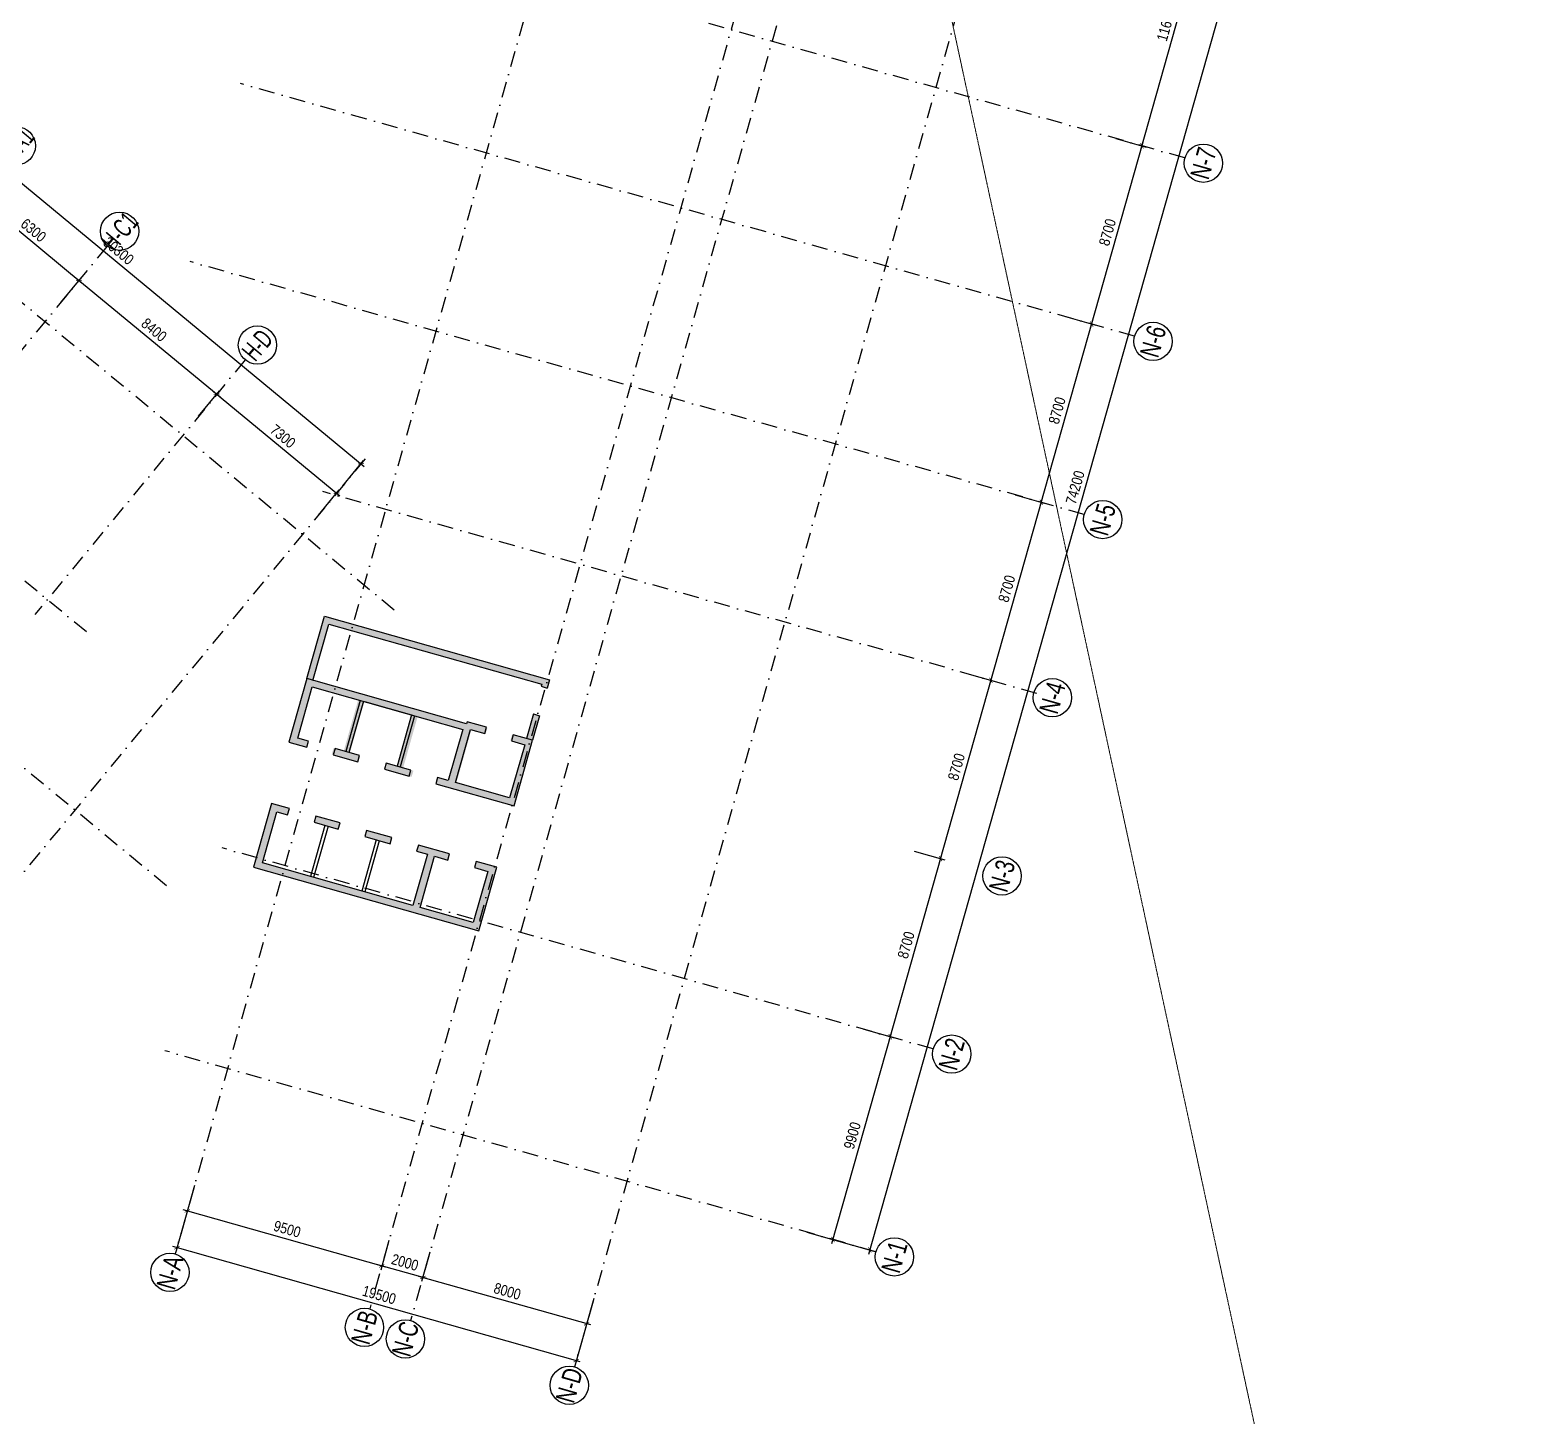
# Model space of a CAD drawing. Header units: millimetres. Extents: x -185400 to 12385, y -14070 to 168686.
# Drawn here: x -70547 to -147, y 69602 to 134728 of the extents above; entities that cross this region are included whole.
import ezdxf
from ezdxf.enums import TextEntityAlignment as Align

# ---------------------------------------------------------------- set-up
doc = ezdxf.new("R2010")
doc.units = ezdxf.units.MM
doc.header["$MEASUREMENT"] = 0
doc.linetypes.add('DASHDOT', pattern=[1, 0.5, -0.25, 0, -0.25])
doc.linetypes.add('HIDDEN', pattern=[0.375, 0.25, -0.125])
for name, color, linetype in [('KC-Betong', 6, 'Continuous'), ('KT-Hatch', 251, 'Continuous'), ('KT-Kich thuoc', 9, 'Continuous'), ('KT-Luoi truc South Tower', 8, 'DASHDOT'), ('KT-Net cot vach', 6, 'Continuous'), ('KT-Thay', 7, 'Continuous'), ('ST_MBDV Cot vach 220805$0$AUDIT_I_220805193045-1', 50, 'Continuous')]:
    doc.layers.add(name, color=color, linetype=linetype)
doc.layers.add('KT-Chi gioi XD', color=7, linetype='HIDDEN', true_color=0x0066cc)
doc.styles.add('Arial Narrow', font='ARIALN.TTF')
doc.styles.add('ST_MBDV Cot vach 220805$0$HBA-Text', font='GOTHIC.TTF')
doc.dimstyles.new('ccu12-200', dxfattribs={"dimscale": 200, "dimtxt": 2.5, "dimasz": 1, "dimexe": 1, "dimexo": 2, "dimgap": 1, "dimtad": 1, "dimdec": 0, "dimdsep": 46, "dimtxsty": 'Arial Narrow', "dimblk": 'ARCHTICK', "dimcen": -1, "dimdle": 1, "dimclrd": 256, "dimclre": 256, "dimclrt": 3, "dimadec": 0, "dimazin": 2, "dimtfac": 0.1, "dimtdec": 0, "dimtmove": 0, "dimatfit": 1, "dimldrblk": 'ARCHTICK', "dimfxl": 1, "dimtvp": 0.833333, "dimtolj": 1, "dimtzin": 12, "dimarcsym": 0})

# ---------------------------------------------------------------- blocks, each defined once
blk = doc.blocks.new('_ARCHTICK')
at = {"color": 0, "linetype": 'ByBlock', "const_width": 0.15}
blk.add_lwpolyline([(-0.5, -0.5), (0.5, 0.5)], dxfattribs=at)
blk = doc.blocks.new('*D105')
at = {"layer": 'Defpoints', "color": 0, "transparency": 16777216}
for p in [(-19910, 129742, 0), (-18290, 129284), (-22275, 121369, 0)]:
    blk.add_point(p, dxfattribs=at)
at = {"layer": 'KT-Kich thuoc', "lineweight": -2, "transparency": 16777216}
for p, q in [((-19525, 129633), (-18097, 129229)), ((-20710, 120719), (-18235, 129476)), ((-21890, 121261), (-20463, 120857))]:
    blk.add_line(p, q, dxfattribs=at)
at = {"layer": 'KT-Kich thuoc', "lineweight": -2, "transparency": 16777216, "xscale": 200, "yscale": 200, "zscale": 200}
for p, rotation in [((-18290, 129284), 74.22121918278238), ((-20655, 120912), 254.2212191827824)]:
    blk.add_blockref('_ARCHTICK', p, dxfattribs=dict(at, rotation=rotation))
at = {"layer": 'KT-Kich thuoc', "color": 3, "transparency": 16777216, "insert": (-19911, 125222), "char_height": 500, "attachment_point": 5, "rotation": 74.22122, "style": 'Arial Narrow'}
blk.add_mtext('\\A1;8700', dxfattribs=at)
blk = doc.blocks.new('*D106')
at = {"layer": 'Defpoints', "color": 0, "transparency": 16777216}
for p in [(-22275, 121369, 0), (-20655, 120912), (-24641, 112997, 0)]:
    blk.add_point(p, dxfattribs=at)
at = {"layer": 'KT-Kich thuoc', "lineweight": -2, "transparency": 16777216}
for p, q in [((-23075, 112347), (-20601, 121104)), ((-21890, 121261), (-20463, 120857)), ((-24256, 112888), (-22829, 112485))]:
    blk.add_line(p, q, dxfattribs=at)
at = {"layer": 'KT-Kich thuoc', "lineweight": -2, "transparency": 16777216, "xscale": 200, "yscale": 200, "zscale": 200}
for p, rotation in [((-20655, 120912), 74.22121918278238), ((-23021, 112539), 254.2212191827824)]:
    blk.add_blockref('_ARCHTICK', p, dxfattribs=dict(at, rotation=rotation))
at = {"layer": 'KT-Kich thuoc', "color": 3, "transparency": 16777216, "insert": (-22276, 116849), "char_height": 500, "attachment_point": 5, "rotation": 74.22122, "style": 'Arial Narrow'}
blk.add_mtext('\\A1;8700', dxfattribs=at)
blk = doc.blocks.new('*D107')
at = {"layer": 'Defpoints', "color": 0, "transparency": 16777216}
for p in [(-24641, 112997, 0), (-23021, 112539), (-27007, 104625, 0)]:
    blk.add_point(p, dxfattribs=at)
at = {"layer": 'KT-Kich thuoc', "lineweight": -2, "transparency": 16777216}
for p, q in [((-25441, 103975), (-22967, 112732)), ((-24256, 112888), (-22829, 112485)), ((-26622, 104516), (-25194, 104113))]:
    blk.add_line(p, q, dxfattribs=at)
at = {"layer": 'KT-Kich thuoc', "lineweight": -2, "transparency": 16777216, "xscale": 200, "yscale": 200, "zscale": 200}
for p, rotation in [((-23021, 112539), 74.22121918278238), ((-25387, 104167), 254.2212191827824)]:
    blk.add_blockref('_ARCHTICK', p, dxfattribs=dict(at, rotation=rotation))
at = {"layer": 'KT-Kich thuoc', "color": 3, "transparency": 16777216, "insert": (-24642, 108477), "char_height": 500, "attachment_point": 5, "rotation": 74.22122, "style": 'Arial Narrow'}
blk.add_mtext('\\A1;8700', dxfattribs=at)
blk = doc.blocks.new('*D108')
at = {"layer": 'Defpoints', "color": 0, "transparency": 16777216}
for p in [(-29373, 96253, 0), (-27752, 95795), (-31738, 87881, 0)]:
    blk.add_point(p, dxfattribs=at)
at = {"layer": 'KT-Kich thuoc', "lineweight": -2, "transparency": 16777216}
for p, q in [((-30173, 87230), (-27698, 95988)), ((-28988, 96144), (-27560, 95741)), ((-31353, 87772), (-29926, 87369))]:
    blk.add_line(p, q, dxfattribs=at)
at = {"layer": 'KT-Kich thuoc', "lineweight": -2, "transparency": 16777216, "xscale": 200, "yscale": 200, "zscale": 200}
for p, rotation in [((-27752, 95795), 74.22121918278238), ((-30118, 87423), 254.2212191827824)]:
    blk.add_blockref('_ARCHTICK', p, dxfattribs=dict(at, rotation=rotation))
at = {"layer": 'KT-Kich thuoc', "color": 3, "transparency": 16777216, "insert": (-29373, 91733), "char_height": 500, "attachment_point": 5, "rotation": 74.22122, "style": 'Arial Narrow'}
blk.add_mtext('\\A1;8700', dxfattribs=at)
blk = doc.blocks.new('*D109')
at = {"layer": 'Defpoints', "color": 0, "transparency": 16777216}
for p in [(-31738, 87881, 0), (-30118, 87423), (-34430, 78354, 0)]:
    blk.add_point(p, dxfattribs=at)
at = {"layer": 'KT-Kich thuoc', "lineweight": -2, "transparency": 16777216}
for p, q in [((-32865, 77704), (-30064, 87615)), ((-31353, 87772), (-29926, 87369)), ((-34045, 78245), (-32618, 77842))]:
    blk.add_line(p, q, dxfattribs=at)
at = {"layer": 'KT-Kich thuoc', "lineweight": -2, "transparency": 16777216, "xscale": 200, "yscale": 200, "zscale": 200}
for p, rotation in [((-30118, 87423), 74.22121918278238), ((-32810, 77896), 254.2212191827824)]:
    blk.add_blockref('_ARCHTICK', p, dxfattribs=dict(at, rotation=rotation))
at = {"layer": 'KT-Kich thuoc', "color": 3, "transparency": 16777216, "insert": (-31902, 82783), "char_height": 500, "attachment_point": 5, "rotation": 74.22122, "style": 'Arial Narrow'}
blk.add_mtext('\\A1;9900', dxfattribs=at)
blk = doc.blocks.new('*D110')
at = {"layer": 'Defpoints', "color": 0, "transparency": 16777216}
for p in [(-14254, 149758, 0), (-10901, 148811), (-34430, 78354, 0)]:
    blk.add_point(p, dxfattribs=at)
at = {"layer": 'KT-Kich thuoc', "lineweight": -2, "transparency": 16777216}
for p, q in [((-13869, 149649), (-10709, 148756)), ((-31132, 77214), (-10847, 149003)), ((-34045, 78245), (-30886, 77352))]:
    blk.add_line(p, q, dxfattribs=at)
at = {"layer": 'KT-Kich thuoc', "lineweight": -2, "transparency": 16777216, "xscale": 200, "yscale": 200, "zscale": 200}
for p, rotation in [((-10901, 148811), 74.22121918278238), ((-31078, 77407), 254.2212191827824)]:
    blk.add_blockref('_ARCHTICK', p, dxfattribs=dict(at, rotation=rotation))
at = {"layer": 'KT-Kich thuoc', "color": 3, "transparency": 16777216, "insert": (-21428, 113232), "char_height": 500, "attachment_point": 5, "rotation": 74.22122, "style": 'Arial Narrow'}
blk.add_mtext('\\A1;74200', dxfattribs=at)
blk = doc.blocks.new('*D97')
at = {"layer": 'Defpoints', "color": 0, "transparency": 16777216}
for p in [(-62708, 80812, 0), (-63642, 77507), (-43943, 75510, 0)]:
    blk.add_point(p, dxfattribs=at)
at = {"layer": 'KT-Kich thuoc', "lineweight": -2, "transparency": 16777216}
for p, q in [((-62817, 80428), (-63697, 77314)), ((-44684, 72150), (-63835, 77561)), ((-44052, 75125), (-44931, 72012))]:
    blk.add_line(p, q, dxfattribs=at)
at = {"layer": 'KT-Kich thuoc', "lineweight": -2, "transparency": 16777216, "xscale": 200, "yscale": 200, "zscale": 200}
for p, rotation in [((-63642, 77507), 164.2212191778594), ((-44877, 72204), 344.2212191778594)]:
    blk.add_blockref('_ARCHTICK', p, dxfattribs=dict(at, rotation=rotation))
at = {"layer": 'KT-Kich thuoc', "color": 3, "transparency": 16777216, "insert": (-54136, 75293), "char_height": 500, "attachment_point": 5, "rotation": 344.22122, "style": 'Arial Narrow'}
blk.add_mtext('\\A1;19500', dxfattribs=at)
blk = doc.blocks.new('*D98')
at = {"layer": 'Defpoints', "color": 0, "transparency": 16777216}
for p in [(-51641, 77685, 0), (-52086, 76112), (-43943, 75510, 0)]:
    blk.add_point(p, dxfattribs=at)
at = {"layer": 'KT-Kich thuoc', "lineweight": -2, "transparency": 16777216}
for p, q in [((-51750, 77300), (-52140, 75919)), ((-44195, 73882), (-52279, 76166)), ((-44052, 75125), (-44442, 73744))]:
    blk.add_line(p, q, dxfattribs=at)
at = {"layer": 'KT-Kich thuoc', "lineweight": -2, "transparency": 16777216, "xscale": 200, "yscale": 200, "zscale": 200}
for p, rotation in [((-52086, 76112), 164.2212191778594), ((-44387, 73936), 344.2212191778594)]:
    blk.add_blockref('_ARCHTICK', p, dxfattribs=dict(at, rotation=rotation))
at = {"layer": 'KT-Kich thuoc', "color": 3, "transparency": 16777216, "insert": (-48113, 75462), "char_height": 500, "attachment_point": 5, "rotation": 344.22122, "style": 'Arial Narrow'}
blk.add_mtext('\\A1;8000', dxfattribs=at)
blk = doc.blocks.new('*D99')
at = {"layer": 'Defpoints', "color": 0, "transparency": 16777216}
for p in [(-62708, 80812, 0), (-63153, 79239), (-53566, 78229, 0)]:
    blk.add_point(p, dxfattribs=at)
at = {"layer": 'KT-Kich thuoc', "lineweight": -2, "transparency": 16777216}
for p, q in [((-62817, 80428), (-63207, 79046)), ((-53818, 76601), (-63345, 79293)), ((-53675, 77844), (-54065, 76463))]:
    blk.add_line(p, q, dxfattribs=at)
at = {"layer": 'KT-Kich thuoc', "lineweight": -2, "transparency": 16777216, "xscale": 200, "yscale": 200, "zscale": 200}
for p, rotation in [((-63153, 79239), 164.2212191778594), ((-54011, 76655), 344.2212191778594)]:
    blk.add_blockref('_ARCHTICK', p, dxfattribs=dict(at, rotation=rotation))
at = {"layer": 'KT-Kich thuoc', "color": 3, "transparency": 16777216, "insert": (-58458, 78385), "char_height": 500, "attachment_point": 5, "rotation": 344.22122, "style": 'Arial Narrow'}
blk.add_mtext('\\A1;9500', dxfattribs=at)
blk = doc.blocks.new('*D101')
at = {"layer": 'Defpoints', "color": 0, "transparency": 16777216}
for p in [(-16755, 140904, 0), (-15135, 140447), (-19910, 129742, 0)]:
    blk.add_point(p, dxfattribs=at)
at = {"layer": 'KT-Kich thuoc', "lineweight": -2, "transparency": 16777216}
for p, q in [((-18344, 129091), (-15081, 140639)), ((-16370, 140796), (-14943, 140392)), ((-19525, 129633), (-18097, 129229))]:
    blk.add_line(p, q, dxfattribs=at)
at = {"layer": 'KT-Kich thuoc', "lineweight": -2, "transparency": 16777216, "xscale": 200, "yscale": 200, "zscale": 200}
for p, rotation in [((-15135, 140447), 74.22122040989483), ((-18290, 129284), 254.2212204098948)]:
    blk.add_blockref('_ARCHTICK', p, dxfattribs=dict(at, rotation=rotation))
at = {"layer": 'KT-Kich thuoc', "color": 3, "transparency": 16777216, "insert": (-17151, 134989), "char_height": 500, "attachment_point": 5, "rotation": 74.22122, "style": 'Arial Narrow'}
blk.add_mtext('\\A1;11600', dxfattribs=at)
blk = doc.blocks.new('*D103')
at = {"layer": 'Defpoints', "color": 0, "transparency": 16777216}
for p in [(-53566, 78229, 0), (-51641, 77685, 0), (-54011, 76655)]:
    blk.add_point(p, dxfattribs=at)
at = {"layer": 'KT-Kich thuoc', "lineweight": -2, "transparency": 16777216}
for p, q in [((-53675, 77844), (-54065, 76463)), ((-51750, 77300), (-52140, 75919)), ((-51894, 76057), (-54203, 76710))]:
    blk.add_line(p, q, dxfattribs=at)
at = {"layer": 'KT-Kich thuoc', "lineweight": -2, "transparency": 16777216, "xscale": 200, "yscale": 200, "zscale": 200}
for p, rotation in [((-54011, 76655), 164.2212206128977), ((-52086, 76112), 344.2212206128978)]:
    blk.add_blockref('_ARCHTICK', p, dxfattribs=dict(at, rotation=rotation))
at = {"layer": 'KT-Kich thuoc', "color": 3, "transparency": 16777216, "insert": (-52925, 76822), "char_height": 500, "attachment_point": 5, "rotation": 344.22122, "style": 'Arial Narrow'}
blk.add_mtext('\\A1;2000', dxfattribs=at)
blk = doc.blocks.new('*D117')
at = {"layer": 'Defpoints', "color": 0, "transparency": 16777216}
for p in [(-74211, 125628, 0), (-68243, 122960), (-69353, 121616, 0)]:
    blk.add_point(p, dxfattribs=at)
at = {"layer": 'KT-Kich thuoc', "lineweight": -2, "transparency": 16777216}
for p, q in [((-73956, 125936), (-72973, 127126)), ((-73255, 127099), (-68089, 122833)), ((-69098, 121924), (-68116, 123114))]:
    blk.add_line(p, q, dxfattribs=at)
at = {"layer": 'KT-Kich thuoc', "lineweight": -2, "transparency": 16777216, "xscale": 200, "yscale": 200, "zscale": 200}
for p, rotation in [((-73101, 126972), 140.4488267454906), ((-68243, 122960), 320.4488267454906)]:
    blk.add_blockref('_ARCHTICK', p, dxfattribs=dict(at, rotation=rotation))
at = {"layer": 'KT-Kich thuoc', "color": 3, "transparency": 16777216, "insert": (-70382, 125317), "char_height": 500, "attachment_point": 5, "rotation": 320.44883, "style": 'Arial Narrow'}
blk.add_mtext('\\A1;6300', dxfattribs=at)
blk = doc.blocks.new('*D118')
at = {"layer": 'Defpoints', "color": 0, "transparency": 16777216}
for p in [(-69353, 121616, 0), (-61766, 117611), (-62876, 116267, 0)]:
    blk.add_point(p, dxfattribs=at)
at = {"layer": 'KT-Kich thuoc', "lineweight": -2, "transparency": 16777216}
for p, q in [((-69098, 121924), (-68116, 123114)), ((-68397, 123087), (-61612, 117484)), ((-62621, 116576), (-61639, 117765))]:
    blk.add_line(p, q, dxfattribs=at)
at = {"layer": 'KT-Kich thuoc', "lineweight": -2, "transparency": 16777216, "xscale": 200, "yscale": 200, "zscale": 200}
for p, rotation in [((-68243, 122960), 140.4488267454906), ((-61766, 117611), 320.4488267454906)]:
    blk.add_blockref('_ARCHTICK', p, dxfattribs=dict(at, rotation=rotation))
at = {"layer": 'KT-Kich thuoc', "color": 3, "transparency": 16777216, "insert": (-64715, 120637), "char_height": 500, "attachment_point": 5, "rotation": 320.44883, "style": 'Arial Narrow'}
blk.add_mtext('\\A1;8400', dxfattribs=at)
blk = doc.blocks.new('*D119')
at = {"layer": 'Defpoints', "color": 0, "transparency": 16777216}
for p in [(-62876, 116267), (-56138, 112962), (-57247, 111619, 0)]:
    blk.add_point(p, dxfattribs=at)
at = {"layer": 'KT-Kich thuoc', "lineweight": -2, "transparency": 16777216}
for p, q in [((-62621, 116576), (-61639, 117765)), ((-61921, 117738), (-55984, 112835)), ((-56993, 111927), (-56011, 113116))]:
    blk.add_line(p, q, dxfattribs=at)
at = {"layer": 'KT-Kich thuoc', "lineweight": -2, "transparency": 16777216, "xscale": 200, "yscale": 200, "zscale": 200}
for p, rotation in [((-61767, 117610), 140.4488267454906), ((-56138, 112962), 320.4488267454906)]:
    blk.add_blockref('_ARCHTICK', p, dxfattribs=dict(at, rotation=rotation))
at = {"layer": 'KT-Kich thuoc', "color": 3, "transparency": 16777216, "insert": (-58663, 115637), "char_height": 500, "attachment_point": 5, "rotation": 320.44883, "style": 'Arial Narrow'}
blk.add_mtext('\\A1;7300', dxfattribs=at)
blk = doc.blocks.new('ST_MBDV Cot vach 220805$0$GRID-SYM-flat-103')
at = {"layer": 'ST_MBDV Cot vach 220805$0$AUDIT_I_220805193045-1'}
blk.add_circle((0, 0, 0), 900, dxfattribs=at)
at = {"layer": 'ST_MBDV Cot vach 220805$0$AUDIT_I_220805193045-1', "style": 'ST_MBDV Cot vach 220805$0$HBA-Text'}
blk.add_attdef('GRID', text='', height=900, rotation=19.04714, dxfattribs=at).set_placement((0, 0, 0), align=Align.MIDDLE_CENTER)
blk = doc.blocks.new('*D114')
at = {"layer": 'Defpoints', "color": 0, "transparency": 16777216}
for p in [(-79464, 132301, 0), (-54992, 114350), (-56101, 113007)]:
    blk.add_point(p, dxfattribs=at)
at = {"layer": 'KT-Kich thuoc', "lineweight": -2, "transparency": 16777216}
for p, q in [((-79210, 132609), (-78228, 133798)), ((-78509, 133771), (-54838, 114223)), ((-55847, 113315), (-54865, 114504))]:
    blk.add_line(p, q, dxfattribs=at)
at = {"layer": 'KT-Kich thuoc', "lineweight": -2, "transparency": 16777216, "xscale": 200, "yscale": 200, "zscale": 200}
for p, rotation in [((-78355, 133644), 140.448826737223), ((-54992, 114350), 320.448826737223)]:
    blk.add_blockref('_ARCHTICK', p, dxfattribs=dict(at, rotation=rotation))
at = {"layer": 'KT-Kich thuoc', "color": 3, "transparency": 16777216, "insert": (-66384, 124348), "char_height": 500, "attachment_point": 5, "rotation": 320.44883, "style": 'Arial Narrow'}
blk.add_mtext('\\A1;30300', dxfattribs=at)
blk = doc.blocks.new('*D122')
at = {"layer": 'Defpoints', "color": 0, "transparency": 16777216}
for p in [(-27007, 104625, 0), (-25387, 104167), (-29373, 96253, 0)]:
    blk.add_point(p, dxfattribs=at)
at = {"layer": 'KT-Kich thuoc', "lineweight": -2, "transparency": 16777216}
for p, q in [((-27807, 95603), (-25332, 104360)), ((-26622, 104516), (-25194, 104113)), ((-28988, 96144), (-27560, 95741))]:
    blk.add_line(p, q, dxfattribs=at)
at = {"layer": 'KT-Kich thuoc', "lineweight": -2, "transparency": 16777216, "xscale": 200, "yscale": 200, "zscale": 200}
for p, rotation in [((-25387, 104167), 74.22121918483032), ((-27753, 95795), 254.2212191848303)]:
    blk.add_blockref('_ARCHTICK', p, dxfattribs=dict(at, rotation=rotation))
at = {"layer": 'KT-Kich thuoc', "color": 3, "transparency": 16777216, "insert": (-27008, 100105), "char_height": 500, "attachment_point": 5, "rotation": 74.22122, "style": 'Arial Narrow'}
blk.add_mtext('\\A1;8700', dxfattribs=at)

msp = doc.modelspace()

# ---------------------------------------------------------------- hatches: boundary and pattern name
at = {"layer": 'KT-Hatch', "ltscale": 0.5}
h = msp.add_hatch(dxfattribs=at)
h.set_pattern_fill('1BETONG2-BOP', color=256, scale=50, angle=65, pattern_type=2)
h.set_pattern_definition([(115, (-1153009.97, 53022.2), (180, 311.769145), [37.5, -412.5]), (60, (-1153009.97, 53022.2), (-370.17822, 96.06936), [30, -330]), (165.4514, (-1152994.97, 53048.18), (-190.1779, 407.83865), [31.8701, -350.57106]), (111.1842, (-1153100.6, 53064.46), (300.52336, 448.64876), [56.25, -618.75]), (161.6356, (-1153075.56, 53101.85), (-243.92254, 629.38604), [47.80514, -525.8565]), (56.1842, (-1153100.6, 53064.46), (-243.92303, 629.38585), [45, -495]), (86, (-1153056.81, 53099.2), (308.58023, 185.41371), [37.5, -412.5]), (291, (-1153056.8, 53099.2), (307.62062, 227.2241), [30, -330]), (136.4514, (-1153031.1, 53114.66), (31.39076, 448.90379), [31.8701, -350.57106]), (132.5, (-1153009.97, 53022.2), (-166.343447, -8.450014), [0, -326, 0, -335, 0, -331.25]), (69.5, (-1153009.97, 53022.2), (-112.370602, 208.72085), [0, -191, 0, -318.5, 0, -126.25]), (32.5, (-1153057.1, 52921.14), (123.022383, 237.137665), [0, -125, 0, -390, 0, -517.5]), (22.5, (-1153078.23, 52875.83), (77.8696, 285.42618), [0, -162.5, 0, -259, 0, -367.5]), (20, (-1153009.97, 53022.2), (-72.67928, 199.68468), []), (20, (-1153065.48, 53048.08), (-72.67928, 199.68468), [])])
h.paths.add_polyline_path([(-57554, 104200.6), (-56711.1, 107183.8), (-46125.5, 104192.6), (-46234.3, 103807.7), (-46523, 103889.2), (-46495.8, 103985.5), (-56503.9, 106813.5), (-57265.3, 104119)])
h.paths.add_polyline_path([(-46601.4, 102508.5), (-46927.7, 101353.7), (-47216.4, 101435.3), (-46890.1, 102590.1)])
h = msp.add_hatch(dxfattribs=at)
h.set_pattern_fill('1BETONG2-BOP', color=256, scale=50, angle=65, pattern_type=2)
h.set_pattern_definition([(115, (0, 0), (180, 311.76915), [37.5, -412.5]), (60, (0, 0), (-370.1782, 96.0694), [30, -330]), (165.4514, (15, 25.98), (-190.1779, 407.8386), [31.8701, -350.5711]), (111.1842, (-90.63, 42.26), (300.5234, 448.6488), [56.25, -618.75]), (161.6356, (-65.6, 79.65), (-243.9225, 629.386), [47.8051, -525.8565]), (56.1842, (-90.63, 42.26), (-243.923, 629.3859), [45, -495]), (86, (-46.84, 77), (308.5802, 185.4137), [37.5, -412.5]), (291, (-46.84, 77), (307.6206, 227.2241), [30, -330]), (136.4514, (-21.13, 92.46), (31.3908, 448.9038), [31.8701, -350.5711]), (132.5, (0, 0), (-166.34345, -8.45001), [0, -326, 0, -335, 0, -331.25]), (69.5, (0, 0), (-112.3706, 208.72085), [0, -191, 0, -318.5, 0, -126.25]), (32.5, (-47.12, -101.05), (123.02238, 237.13767), [0, -125, 0, -390, 0, -517.5]), (22.5, (-68.25, -146.37), (77.8696, 285.4262), [0, -162.5, 0, -259, 0, -367.5]), (20, (0, 0), (-72.67928, 199.6847), []), (20, (-55.51, 25.89), (-72.67928, 199.6847), [])])
h.paths.add_polyline_path([(-47797.9, 98274.3), (-46927.7, 101353.7), (-47841.9, 101612.1), (-47923.5, 101323.4), (-47298, 101146.6), (-48005, 98644.6), (-50555.1, 99365.2), (-49848.1, 101867.2), (-49174.5, 101676.9), (-49092.9, 101965.6), (-50007.1, 102223.9), (-50034.3, 102127.7), (-57540.4, 104248.7), (-58383.4, 101265.5), (-57541.3, 101027.6), (-57459.8, 101316.2), (-57965, 101459), (-57285.2, 103864.8), (-50212.1, 101866.2), (-50891.9, 99460.4), (-51397.2, 99603.1), (-51478.7, 99314.4)])
h.paths.add_polyline_path([(-49032, 95193.8), (-49711.8, 92788.1), (-52213.9, 93495.1), (-51534.1, 95900.9), (-50908.6, 95724.1), (-50827, 96012.8), (-52294.5, 96427.5), (-52376.1, 96138.8), (-51870.9, 95996), (-52550.7, 93590.2), (-59623.7, 95588.9), (-58943.9, 97994.7), (-58438.7, 97851.9), (-58357.1, 98140.6), (-59199.2, 98378.5), (-60042.1, 95395.3), (-49456.6, 92404.2), (-48613.6, 95387.4), (-49576, 95659.3), (-49657.5, 95370.6)])
h.paths.add_polyline_path([(-53802.9, 100282.9), (-53884.5, 99994.2), (-52729.7, 99667.9), (-52648.2, 99956.6)], flags=17)
h.paths.add_polyline_path([(-55135.5, 100347.7), (-55054, 100636.4), (-56208.7, 100962.7), (-56290.3, 100674.1)], flags=17)
h.paths.add_polyline_path([(-56056.9, 97178.9), (-55975.4, 97467.6), (-57106.1, 97787.1), (-57187.7, 97498.4)], flags=17)
h.paths.add_polyline_path([(-53627.1, 96492.3), (-53545.5, 96781), (-54724.4, 97114.1), (-54805.9, 96825.4)], flags=17)
at = {"layer": 'ST_MBDV Cot vach 220805$0$AUDIT_I_220805193045-1'}
h = msp.add_hatch(dxfattribs=at)
h.set_pattern_fill('ANSI31', color=256)
h.set_pattern_definition([(29.2212204, (-58392.95647, 101231.61018), (-0.0610228658, 0.1090926664), [])])
edge = h.paths.add_edge_path()
edge.add_line((-56711.1, 107183.8), (-58383.4, 101265.5))
edge.add_line((-58383.4, 101265.5), (-57613.5, 101048))
edge.add_line((-57613.5, 101048), (-57532, 101336.6))
edge.add_line((-57532, 101336.6), (-58013.1, 101472.6))
edge.add_line((-58013.1, 101472.6), (-57333.3, 103878.4))
edge.add_line((-57333.3, 103878.4), (-55120, 103253))
edge.add_line((-55120, 103253), (-55799.8, 100847.2))
edge.add_line((-55799.8, 100847.2), (-56280.9, 100983.1))
edge.add_line((-56280.9, 100983.1), (-56362.5, 100694.5))
edge.add_line((-56362.5, 100694.5), (-55111.5, 100340.9))
edge.add_line((-55111.5, 100340.9), (-55029.9, 100629.6))
edge.add_line((-55029.9, 100629.6), (-55511.1, 100765.6))
edge.add_line((-55511.1, 100765.6), (-54831.3, 103171.4))
edge.add_line((-54831.3, 103171.4), (-52617.9, 102546))
edge.add_line((-52617.9, 102546), (-53297.7, 100140.2))
edge.add_line((-53297.7, 100140.2), (-53778.9, 100276.1))
edge.add_line((-53778.9, 100276.1), (-53860.5, 99987.4))
edge.add_line((-53860.5, 99987.4), (-52609.5, 99633.9))
edge.add_line((-52609.5, 99633.9), (-52527.9, 99922.6))
edge.add_line((-52527.9, 99922.6), (-53009.1, 100058.6))
edge.add_line((-53009.1, 100058.6), (-52329.2, 102464.4))
edge.add_line((-52329.2, 102464.4), (-50115.9, 101839))
edge.add_line((-50115.9, 101839), (-50795.7, 99433.2))
edge.add_line((-50795.7, 99433.2), (-51276.9, 99569.1))
edge.add_line((-51276.9, 99569.1), (-51358.5, 99280.4))
edge.add_line((-51358.5, 99280.4), (-47797.9, 98274.3))
edge.add_line((-47797.9, 98274.3), (-46601.4, 102508.5))
edge.add_line((-46601.4, 102508.5), (-46890.1, 102590.1))
edge.add_line((-46890.1, 102590.1), (-47216.4, 101435.3))
edge.add_line((-47216.4, 101435.3), (-47890, 101625.7))
edge.add_line((-47890, 101625.7), (-47971.6, 101337))
edge.add_line((-47971.6, 101337), (-47298, 101146.6))
edge.add_line((-47298, 101146.6), (-48005, 98644.6))
edge.add_line((-48005, 98644.6), (-50507, 99351.6))
edge.add_line((-50507, 99351.6), (-49800, 101853.6))
edge.add_line((-49800, 101853.6), (-49126.4, 101663.3))
edge.add_line((-49126.4, 101663.3), (-49044.8, 101952))
edge.add_line((-49044.8, 101952), (-50007.1, 102223.9))
edge.add_line((-50007.1, 102223.9), (-50034.3, 102127.7))
edge.add_line((-50034.3, 102127.7), (-57251.7, 104167.1))
edge.add_line((-57251.7, 104167.1), (-56503.9, 106813.5))
edge.add_line((-56503.9, 106813.5), (-46495.8, 103985.5))
edge.add_line((-46495.8, 103985.5), (-46523, 103889.2))
edge.add_line((-46523, 103889.2), (-46234.3, 103807.7))
edge.add_line((-46234.3, 103807.7), (-46125.5, 104192.6))
edge.add_line((-46125.5, 104192.6), (-56711.1, 107183.8))

# ---------------------------------------------------------------- linework, layer by layer
at = {"layer": 'KC-Betong', "ltscale": 10, "elevation": 0}
for points in [[(-50212.1, 101866.2), (-50891.9, 99460.4), (-51397.2, 99603.1), (-51478.7, 99314.4), (-47797.9, 98274.3), (-46927.7, 101353.7), (-47841.9, 101612.1), (-47923.5, 101323.4), (-47298, 101146.6), (-48005, 98644.6), (-50555.1, 99365.2), (-49848.1, 101867.2), (-49174.5, 101676.9), (-49092.9, 101965.6), (-50007.1, 102223.9), (-50034.3, 102127.7), (-57540.4, 104248.7), (-58383.4, 101265.5), (-57541.3, 101027.6), (-57459.8, 101316.2), (-57965, 101459), (-57285.2, 103864.8)], [(-56290.3, 100674.1), (-55135.5, 100347.7), (-55054, 100636.4), (-56208.7, 100962.7)], [(-52729.7, 99667.9), (-52648.2, 99956.6), (-53802.9, 100282.9), (-53884.5, 99994.2)], [(-57187.7, 97498.4), (-56056.9, 97178.9), (-55975.4, 97467.6), (-57106.1, 97787.1)], [(-53627.1, 96492.3), (-53545.5, 96781), (-54724.4, 97114.1), (-54805.9, 96825.4)]]:
    msp.add_lwpolyline(points, close=True, dxfattribs=at)
for points in [[(-55120, 103253), (-55120, 103253)], [(-54831.3, 103171.4), (-52617.9, 102546)], [(-52550.7, 93590.2), (-59623.7, 95588.9), (-58943.9, 97994.7), (-58438.7, 97851.9), (-58357.1, 98140.6), (-59199.2, 98378.5), (-60042.1, 95395.3), (-49456.6, 92404.2), (-48613.6, 95387.4), (-49576, 95659.3), (-49657.5, 95370.6), (-49032, 95193.8), (-49711.8, 92788.1), (-52213.9, 93495.1)], [(-52213.9, 93495.1), (-51534.1, 95900.9), (-50908.6, 95724.1), (-50827, 96012.8), (-52294.5, 96427.5), (-52376.1, 96138.8), (-51870.9, 95996), (-52550.7, 93590.2)], [(-57458.5, 94977), (-57458.5, 94977)]]:
    msp.add_lwpolyline(points, dxfattribs=at)
at = {"layer": 'KT-Chi gioi XD', "lineweight": 13, "ltscale": 10, "elevation": 0, "flags": 128}
msp.add_lwpolyline([(-29078.1, 143772.1), (-33774.2, 161645), (-36124.3, 162456.9), (-45058.2, 155685.5), (-68562, 137753.5), (-92229.5, 120645.5, 0.684877), (-61797, 6849.6), (-41426.4, 4693.7), (-2997.3, 5908.3), (-146.9, 9554.9)], format="xyb", close=True, dxfattribs=at)
at = {"layer": 'KT-Kich thuoc'}
msp.add_line((-54831.3, 103171.4, 0), (-52569.8, 102532.4, 0), dxfattribs=at)
at = {"layer": 'KT-Luoi truc South Tower', "ltscale": 1500}
for p, q in [((-38376.6, 166919.4), (-63723.7, 77217.8)), ((-29234.6, 164336.2), (-54581.7, 74634.5)), ((-27310, 163792.3), (-52657.1, 74090.7)), ((-19611.4, 161616.9), (-44958.5, 71915.3)), ((-16268.7, 128712.7), (-58287.6, 140586.1)), ((-85240.1, 133752.7), (-53191, 107285.4)), ((-18634.4, 120340.6), (-60653.3, 132213.9)), ((-91607.7, 126042.2), (-67870, 106438.6)), ((-66907, 124577.9), (-76788, 112613.1)), ((-21000.2, 111968.4), (-63019, 123841.7)), ((-95937.8, 120799), (-63888.7, 94331.6)), ((-60430.1, 119229.1), (-70311.1, 107264.3)), ((-54801.4, 114580.7), (-76348, 88490.1)), ((-23227.9, 103557.2), (-56782.4, 113038.8)), ((-28097.4, 86851.9), (-61513.9, 96294.4)), ((-30789.4, 77324.9), (-64205.9, 86767.5))]:
    msp.add_line(p, q, dxfattribs=at)
at = {"layer": 'KT-Net cot vach'}
for p, q in [((-46523, 103889.2, 0), (-46234.3, 103807.7, 0)), ((-46890.1, 102590.1, 0), (-46601.4, 102508.5, 0))]:
    msp.add_line(p, q, dxfattribs=at)
at = {"layer": 'KT-Net cot vach', "elevation": 0}
for points in [[(-57540.4, 104248.7), (-56711.1, 107183.8), (-46125.5, 104192.6), (-46234.3, 103807.7)], [(-57251.7, 104167.1), (-56503.9, 106813.5), (-46495.8, 103985.5), (-46523, 103889.2)], [(-46890.1, 102590.1), (-47216.4, 101435.3)], [(-46601.4, 102508.5), (-46927.7, 101353.7)]]:
    msp.add_lwpolyline(points, dxfattribs=at)
at = {"layer": 'KT-Thay', "elevation": 0}
for points in [[(-55023.7, 103225.8), (-55703.5, 100820)], [(-54879.4, 103185), (-55559.2, 100779.2)], [(-52617.9, 102546), (-53297.7, 100140.2)], [(-52473.6, 102505.2), (-53153.4, 100099.4)], [(-56682.5, 97355.6), (-57362.3, 94949.8)], [(-56538.1, 97314.9), (-57217.9, 94909.1)], [(-54276.7, 96675.8), (-54956.5, 94270)], [(-54132.3, 96635), (-54812.1, 94229.2)]]:
    msp.add_lwpolyline(points, dxfattribs=at)

# ---------------------------------------------------------------- block references
at = {"layer": 'KT-Kich thuoc'}
ref = msp.add_blockref('ST_MBDV Cot vach 220805$0$GRID-SYM-flat-103', (-71191.6, 129283.5, 0), dxfattribs=at)
ref.add_attrib('GRID', 'H-A1', dxfattribs={"layer": 'ST_MBDV Cot vach 220805$0$AUDIT_I_220805193045-1', "height": 900, "rotation": 50, "style": 'ST_MBDV Cot vach 220805$0$HBA-Text', "width": 0.65}).set_placement((-71191.6, 129283.5, 0), align=Align.MIDDLE_CENTER)
ref = msp.add_blockref('ST_MBDV Cot vach 220805$0$GRID-SYM-flat-103', (-15402.6, 128468, 0), dxfattribs=at)
ref.add_attrib('GRID', 'N-7', dxfattribs={"layer": 'ST_MBDV Cot vach 220805$0$AUDIT_I_220805193045-1', "height": 900, "rotation": 74, "style": 'ST_MBDV Cot vach 220805$0$HBA-Text', "width": 0.75}).set_placement((-15402.6, 128468, 0), align=Align.MIDDLE_CENTER)
ref = msp.add_blockref('ST_MBDV Cot vach 220805$0$GRID-SYM-flat-103', (-66333.9, 125271.9, 0), dxfattribs=at)
ref.add_attrib('GRID', 'H-C1', dxfattribs={"layer": 'ST_MBDV Cot vach 220805$0$AUDIT_I_220805193045-1', "height": 900, "rotation": 50, "style": 'ST_MBDV Cot vach 220805$0$HBA-Text', "width": 0.65}).set_placement((-66333.9, 125271.9, 0), align=Align.MIDDLE_CENTER)
ref = msp.add_blockref('ST_MBDV Cot vach 220805$0$GRID-SYM-flat-103', (-59857, 119923, 0), dxfattribs=at)
ref.add_attrib('GRID', 'H-D', dxfattribs={"layer": 'ST_MBDV Cot vach 220805$0$AUDIT_I_220805193045-1', "height": 900, "rotation": 50, "style": 'ST_MBDV Cot vach 220805$0$HBA-Text', "width": 0.65}).set_placement((-59857, 119923, 0), align=Align.MIDDLE_CENTER)
ref = msp.add_blockref('ST_MBDV Cot vach 220805$0$GRID-SYM-flat-103', (-17768.3, 120095.8, 0), dxfattribs=at)
ref.add_attrib('GRID', 'N-6', dxfattribs={"layer": 'ST_MBDV Cot vach 220805$0$AUDIT_I_220805193045-1', "height": 900, "rotation": 74, "style": 'ST_MBDV Cot vach 220805$0$HBA-Text', "width": 0.75}).set_placement((-17768.3, 120095.8, 0), align=Align.MIDDLE_CENTER)
ref = msp.add_blockref('ST_MBDV Cot vach 220805$0$GRID-SYM-flat-103', (-20134.1, 111723.7, 0), dxfattribs=at)
ref.add_attrib('GRID', 'N-5', dxfattribs={"layer": 'ST_MBDV Cot vach 220805$0$AUDIT_I_220805193045-1', "height": 900, "rotation": 74, "style": 'ST_MBDV Cot vach 220805$0$HBA-Text', "width": 0.75}).set_placement((-20134.1, 111723.7, 0), align=Align.MIDDLE_CENTER)
ref = msp.add_blockref('ST_MBDV Cot vach 220805$0$GRID-SYM-flat-103', (-22499.8, 103351.5, 0), dxfattribs=at)
ref.add_attrib('GRID', 'N-4', dxfattribs={"layer": 'ST_MBDV Cot vach 220805$0$AUDIT_I_220805193045-1', "height": 900, "rotation": 74, "style": 'ST_MBDV Cot vach 220805$0$HBA-Text', "width": 0.75}).set_placement((-22499.8, 103351.5, 0), align=Align.MIDDLE_CENTER)
ref = msp.add_blockref('ST_MBDV Cot vach 220805$0$GRID-SYM-flat-103', (-24865.5, 94979.3, 0), dxfattribs=at)
ref.add_attrib('GRID', 'N-3', dxfattribs={"layer": 'ST_MBDV Cot vach 220805$0$AUDIT_I_220805193045-1', "height": 900, "rotation": 74, "style": 'ST_MBDV Cot vach 220805$0$HBA-Text', "width": 0.75}).set_placement((-24865.5, 94979.3, 0), align=Align.MIDDLE_CENTER)
ref = msp.add_blockref('ST_MBDV Cot vach 220805$0$GRID-SYM-flat-103', (-27231.3, 86607.1, 0), dxfattribs=at)
ref.add_attrib('GRID', 'N-2', dxfattribs={"layer": 'ST_MBDV Cot vach 220805$0$AUDIT_I_220805193045-1', "height": 900, "rotation": 74, "style": 'ST_MBDV Cot vach 220805$0$HBA-Text', "width": 0.75}).set_placement((-27231.3, 86607.1, 0), align=Align.MIDDLE_CENTER)
ref = msp.add_blockref('ST_MBDV Cot vach 220805$0$GRID-SYM-flat-103', (-29923.3, 77080.4, 0), dxfattribs=at)
ref.add_attrib('GRID', 'N-1', dxfattribs={"layer": 'ST_MBDV Cot vach 220805$0$AUDIT_I_220805193045-1', "height": 900, "rotation": 74, "style": 'ST_MBDV Cot vach 220805$0$HBA-Text', "width": 0.75}).set_placement((-29923.3, 77080.4, 0), align=Align.MIDDLE_CENTER)
ref = msp.add_blockref('ST_MBDV Cot vach 220805$0$GRID-SYM-flat-103', (-63968.5, 76351.7, 0), dxfattribs=at)
ref.add_attrib('GRID', 'N-A', dxfattribs={"layer": 'ST_MBDV Cot vach 220805$0$AUDIT_I_220805193045-1', "height": 900, "rotation": 74, "style": 'ST_MBDV Cot vach 220805$0$HBA-Text', "width": 0.75}).set_placement((-63968.5, 76351.7, 0), align=Align.MIDDLE_CENTER)
ref = msp.add_blockref('ST_MBDV Cot vach 220805$0$GRID-SYM-flat-103', (-54826.5, 73768.4, 0), dxfattribs=at)
ref.add_attrib('GRID', 'N-B', dxfattribs={"layer": 'ST_MBDV Cot vach 220805$0$AUDIT_I_220805193045-1', "height": 900, "rotation": 74, "style": 'ST_MBDV Cot vach 220805$0$HBA-Text', "width": 0.75}).set_placement((-54826.5, 73768.4, 0), align=Align.MIDDLE_CENTER)
ref = msp.add_blockref('ST_MBDV Cot vach 220805$0$GRID-SYM-flat-103', (-52901.8, 73224.6, 0), dxfattribs=at)
ref.add_attrib('GRID', 'N-C', dxfattribs={"layer": 'ST_MBDV Cot vach 220805$0$AUDIT_I_220805193045-1', "height": 900, "rotation": 74, "style": 'ST_MBDV Cot vach 220805$0$HBA-Text', "width": 0.75}).set_placement((-52901.8, 73224.6, 0), align=Align.MIDDLE_CENTER)
ref = msp.add_blockref('ST_MBDV Cot vach 220805$0$GRID-SYM-flat-103', (-45203.3, 71049.2, 0), dxfattribs=at)
ref.add_attrib('GRID', 'N-D', dxfattribs={"layer": 'ST_MBDV Cot vach 220805$0$AUDIT_I_220805193045-1', "height": 900, "rotation": 74, "style": 'ST_MBDV Cot vach 220805$0$HBA-Text', "width": 0.75}).set_placement((-45203.3, 71049.2, 0), align=Align.MIDDLE_CENTER)

# ---------------------------------------------------------------- dimensions: what is measured, and where the dimension line sits
for base, p1, p2, angle, picture, middle in [((-10901.4, 148810.6), (-34430.3, 78353.9, 0), (-14253.6, 149757.8, 0), 74.221219, '*D110', (-21427.8, 113232.4)), ((-18289.6, 129283.8), (-22275.3, 121369.4, 0), (-19909.6, 129741.6, 0), 74.221219, '*D105', (-19910.6, 125221.5)), ((-68243.2, 122959.9), (-74210.6, 125627.7, 0), (-69353, 121616.1, 0), 140.448827, '*D117', (-70382.1, 125316.8)), ((-61766.3, 117611.1), (-69353, 121616.1, 0), (-62876.1, 116267.2, 0), 140.448827, '*D118', (-64714.8, 120636.6)), ((-20655.3, 120911.6), (-24641.1, 112997.2, 0), (-22275.3, 121369.4, 0), 74.221219, '*D106', (-22276.3, 116849.3)), ((-56138.1, 112962.1), (-62876.1, 116267.2), (-57247.4, 111618.8, 0), 140.448827, '*D119', (-58662.5, 115637.3)), ((-23021.1, 112539.4), (-27006.8, 104625, 0), (-24641.1, 112997.2, 0), 74.221219, '*D107', (-24642.1, 108477.2)), ((-27752.4, 95795.1), (-31738.3, 87880.7, 0), (-29372.5, 96252.9, 0), 74.221219, '*D108', (-29373.4, 91732.8)), ((-30118.2, 87422.9), (-34430.3, 78353.9, 0), (-31738.3, 87880.7, 0), 74.221219, '*D109', (-31902.4, 82783.3)), ((-63642.2, 77506.5), (-43942.8, 75510, 0), (-62708, 80812.5, 0), 164.221219, '*D97', (-54135.8, 75293.4)), ((-63152.7, 79238.7), (-53566, 78229.2, 0), (-62708, 80812.5, 0), 164.221219, '*D99', (-58457.9, 78385.2)), ((-52086, 76111.6), (-43942.8, 75510, 0), (-51641.3, 77685.4, 0), 164.221219, '*D98', (-48113, 75462))]:
    dim = msp.add_linear_dim(base=base, p1=p1, p2=p2, angle=angle, dimstyle='ccu12-200', dxfattribs=at)
    dim.commit()
    dim.dimension.update_dxf_attribs({"geometry": picture, "text_midpoint": middle})
for p1, p2, distance, picture, middle in [((-19909.6, 129741.6, 0), (-16755.3, 140904.5, 0), -1683.4, '*D101', (-17150.6, 134989)), ((-79464.2, 132300.8, 0), (-56101.2, 113006.7), 1742.1, '*D114', (-66383.5, 124348)), ((-29372.5, 96252.9, 0), (-27006.8, 104625, 0), -1683.4, '*D122', (-27007.8, 100105)), ((-51641.3, 77685.4, 0), (-53566, 78229.2, 0), 1635.4, '*D103', (-52924.6, 76821.6))]:
    dim = msp.add_aligned_dim(p1=p1, p2=p2, distance=distance, dimstyle='ccu12-200', dxfattribs=at)
    dim.commit()
    dim.dimension.update_dxf_attribs({"geometry": picture, "text_midpoint": middle})

doc.saveas('drawing.dxf')
